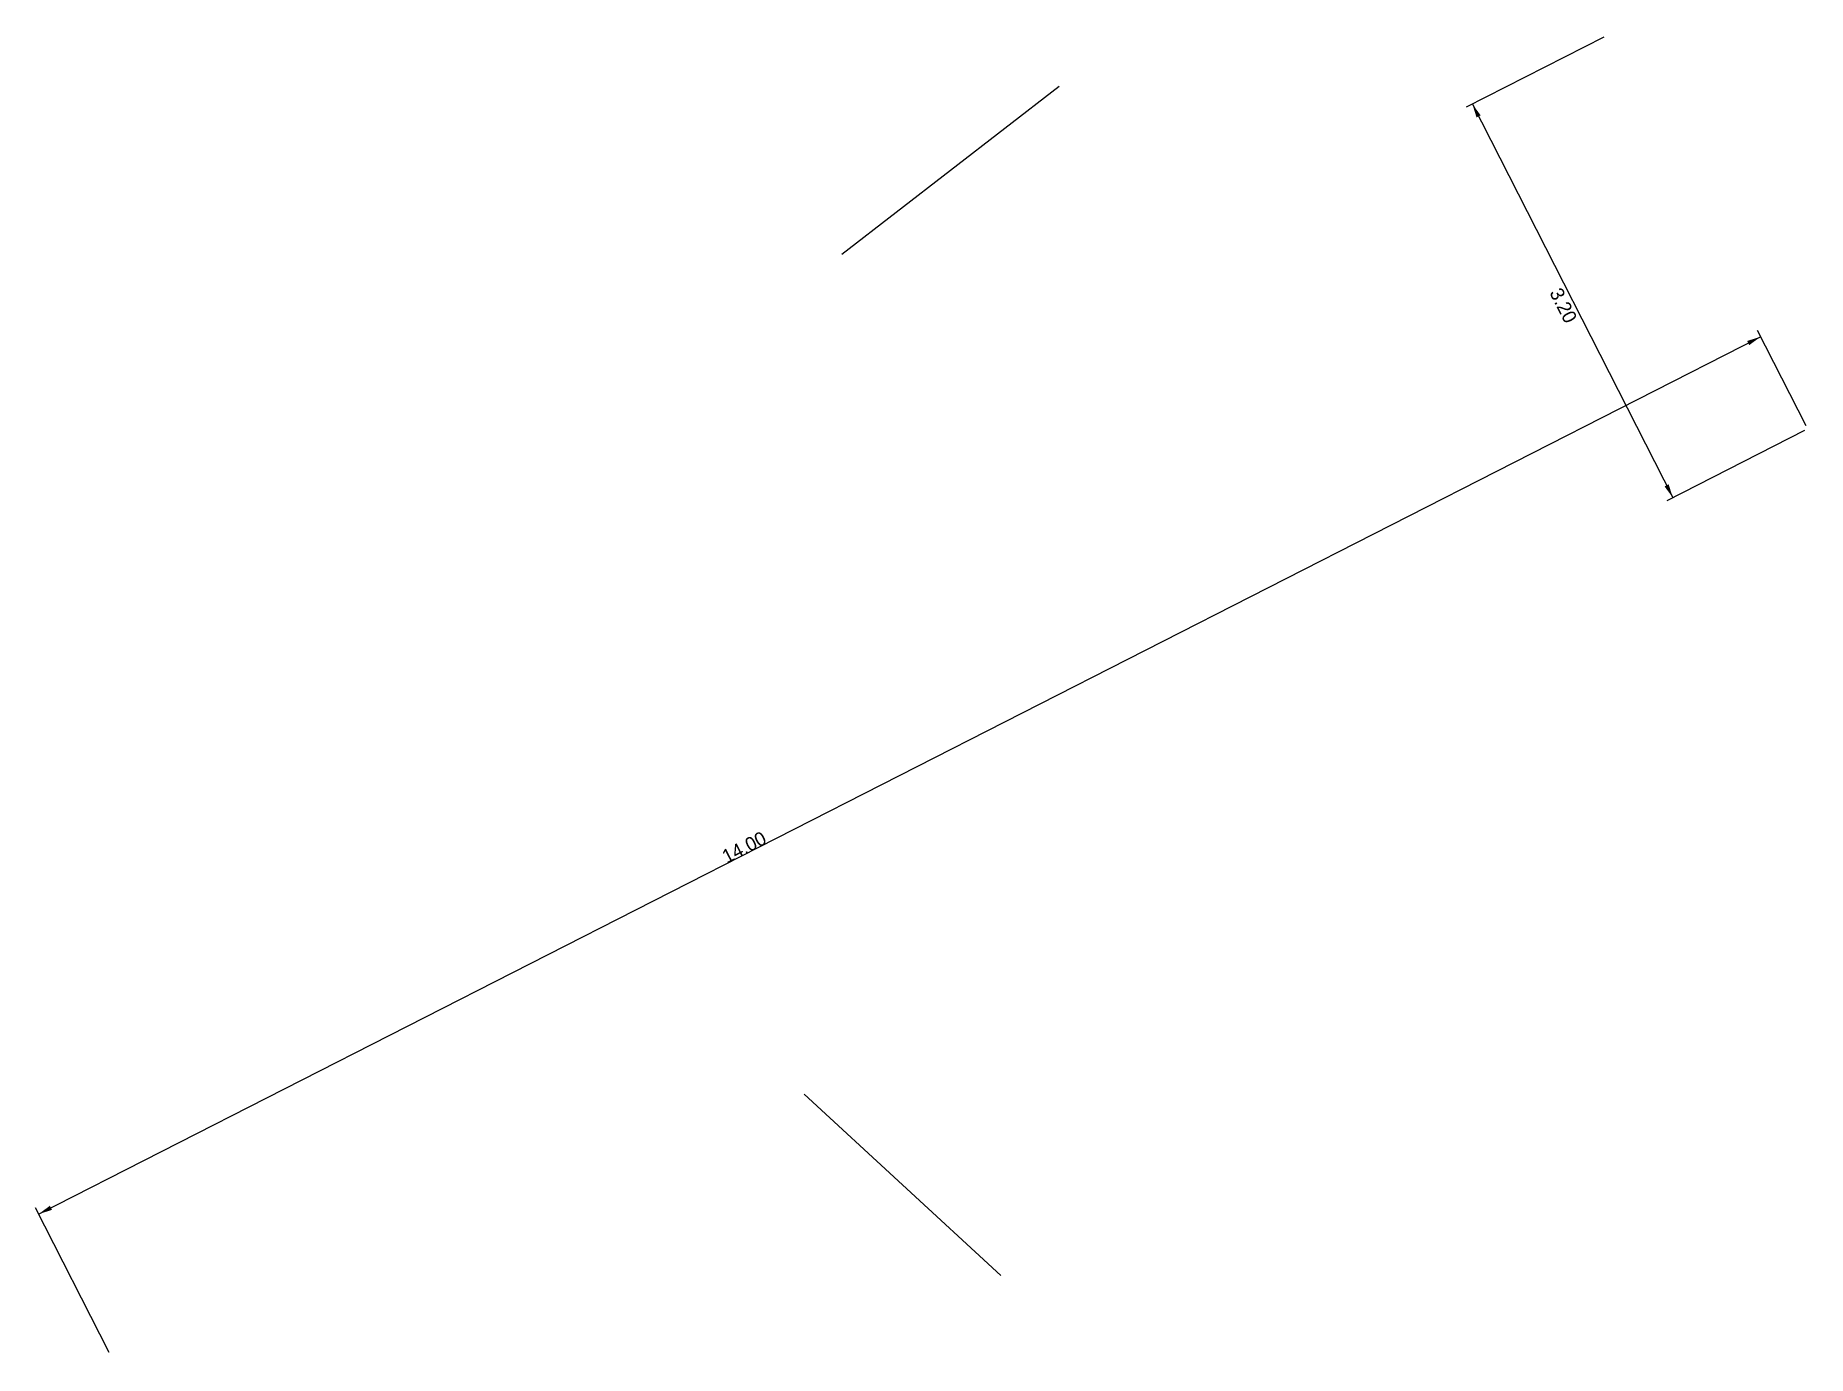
# Model space of a CAD drawing. Header units: inches. Extents: x -97 to -84.2, y 24.5 to 34.1.
import ezdxf

# ---------------------------------------------------------------- set-up
doc = ezdxf.new("R2010")
doc.units = ezdxf.units.IN
doc.header["$MEASUREMENT"] = 0
doc.layers.get('0').update_dxf_attribs({"linetype": 'CONTINUOUS'})
doc.dimstyles.get("Standard").update_dxf_attribs({"dimtxt": 0.1, "dimasz": 0.1, "dimexe": 0.05, "dimexo": 0.025, "dimgap": 0.025, "dimtad": 0, "dimtoh": 1, "dimzin": 1, "dimdsep": 46, "dimtxsty": 'Standard', "dimcen": 0.09, "dimadec": 0, "dimazin": 0, "dimtfac": 1, "dimtdec": 4, "dimtofl": 0, "dimtmove": 0, "dimatfit": 3, "dimfxl": 1, "dimtolj": 1, "dimtzin": 0, "dimarcsym": 0})

# ---------------------------------------------------------------- blocks, each defined once
blk = doc.blocks.new('*D1')
at = {"color": 0, "linetype": 'ByBlock', "lineweight": -2}
for p, q in [((-85.656, 34.09), (-86.654, 33.582)), ((-86.609, 33.604), (-85.157, 30.753)), ((-84.203, 31.239), (-85.201, 30.73))]:
    blk.add_line(p, q, dxfattribs=at)
for points in [[(-86.609, 33.604), (-86.549, 33.523), (-86.579, 33.508)], [(-85.157, 30.753), (-85.217, 30.835), (-85.187, 30.85)]]:
    blk.add_solid(points, dxfattribs=at)
at = {"color": 0, "linetype": 'CONTINUOUS', "lineweight": -2, "insert": (-85.95, 32.145), "char_height": 0.1, "width": 0.23333, "attachment_point": 5, "rotation": 297}
blk.add_mtext('3.20', dxfattribs=at)
blk = doc.blocks.new('*D2')
at = {"color": 0, "linetype": 'ByBlock', "lineweight": -2}
for p, q in [((-96.995, 25.563), (-84.521, 31.919)), ((-84.192, 31.273), (-84.544, 31.963)), ((-96.485, 24.56), (-97.018, 25.607))]:
    blk.add_line(p, q, dxfattribs=at)
for points in [[(-84.521, 31.919), (-84.603, 31.858), (-84.618, 31.888)], [(-96.995, 25.563), (-96.914, 25.623), (-96.899, 25.593)]]:
    blk.add_solid(points, dxfattribs=at)
at = {"color": 0, "linetype": 'CONTINUOUS', "lineweight": -2, "insert": (-91.884, 28.22), "char_height": 0.1, "width": 0.3, "attachment_point": 5, "rotation": 27}
blk.add_mtext('14.00', dxfattribs=at)

msp = doc.modelspace()

# ---------------------------------------------------------------- linework, layer by layer
for p, q in [((-89.603, 33.731), (-91.176, 32.515)), ((-91.449, 26.431), (-90.024, 25.119))]:
    msp.add_line(p, q)

# ---------------------------------------------------------------- dimensions: what is measured, and where the dimension line sits
for base, p1, angle, picture, middle in [((-85.406, 31.243), (-85.634, 34.102), 117, '*D1', (-85.95, 32.145)), ((-84.263, 32.05), (-96.473, 24.538), 27, '*D2', (-91.884, 28.22))]:
    dim = msp.add_linear_dim(base=base, p1=p1, p2=(-84.181, 31.25), angle=angle, dimstyle='Standard')
    dim.commit()
    dim.dimension.update_dxf_attribs({"geometry": picture, "text_midpoint": middle})

doc.saveas('drawing.dxf')
